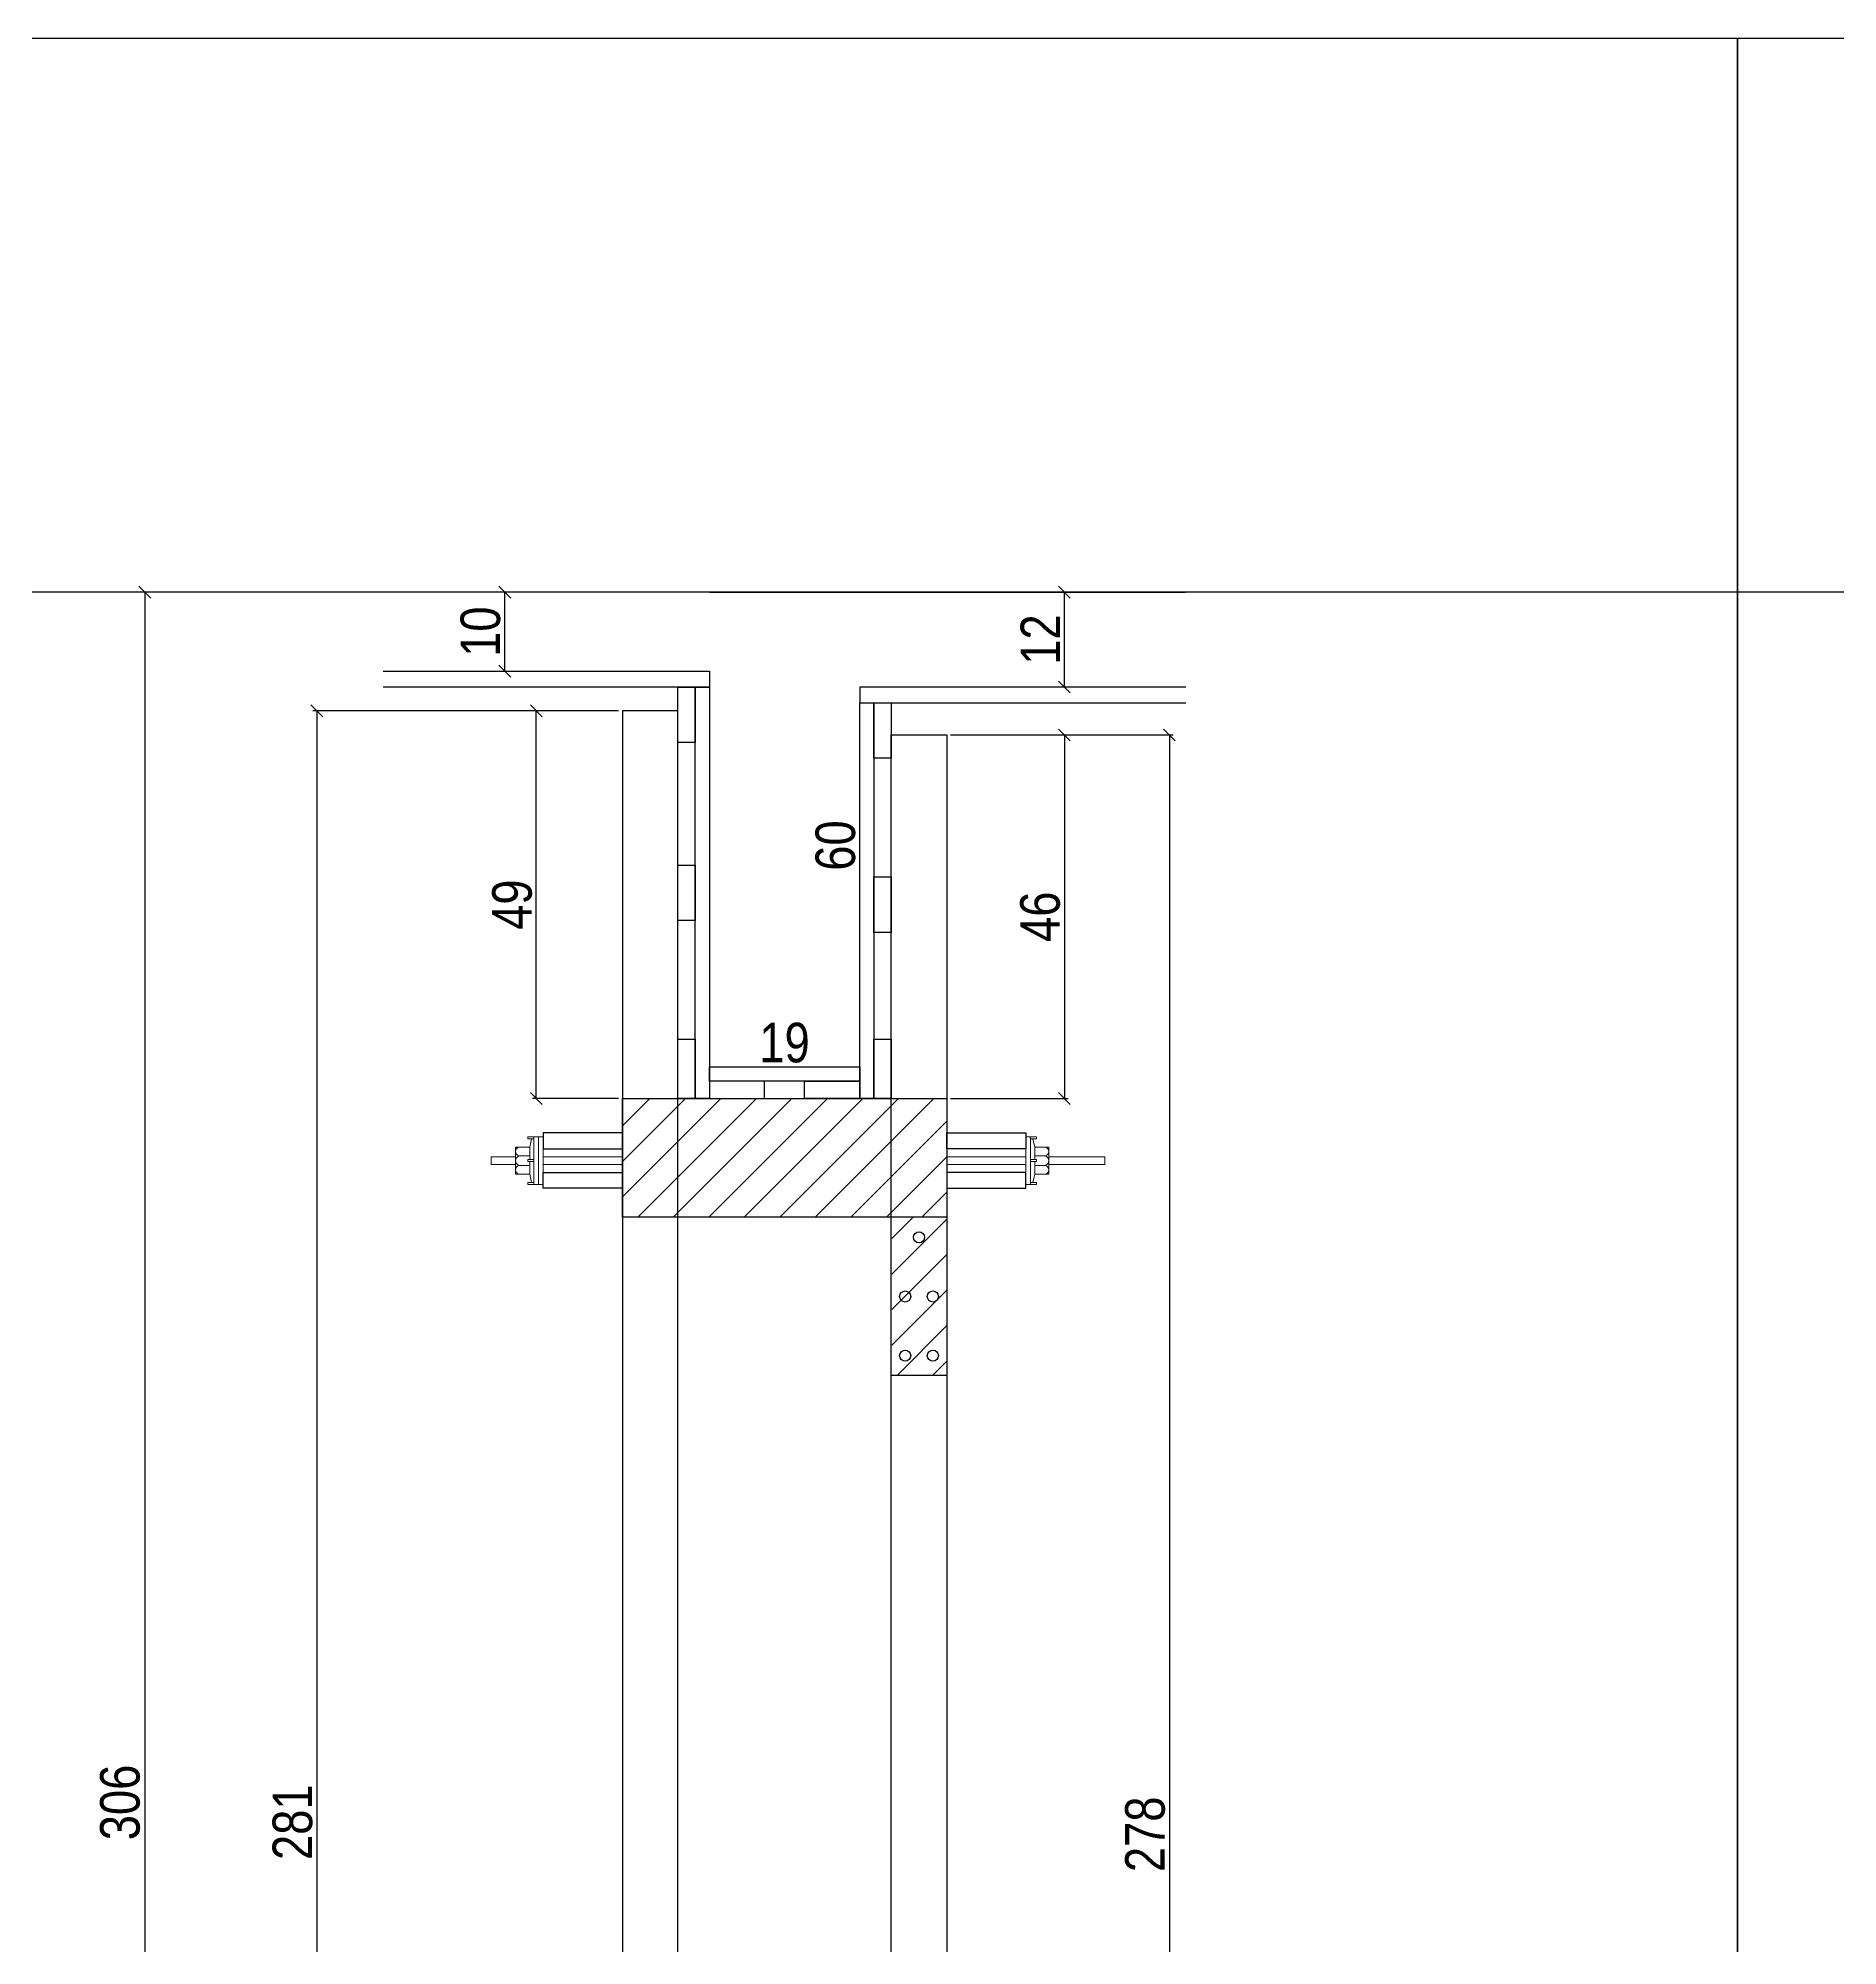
# Model space of a CAD drawing. Extents: x 17311 to 161354, y 153625 to 211469.
# Drawn here: x 19817.6 to 20272.7, y 206817.7 to 207300.1 of the extents above; entities that cross this region are included whole.
import ezdxf

# ---------------------------------------------------------------- set-up
doc = ezdxf.new("R2010")
doc.units = 0
doc.layers.get('0').update_dxf_attribs({"linetype": 'CONTINUOUS'})
doc.layers.get('DEFPOINTS').update_dxf_attribs({"linetype": 'CONTINUOUS'})
for name, color, linetype in [('8', 111, 'CONTINUOUS'), ('COTA', 241, 'CONTINUOUS'), ('detalhes', 4, 'CONTINUOUS'), ('TIRAS REESCORAMENTO', 252, 'CONTINUOUS'), ('VIGAS', 3, 'CONTINUOUS')]:
    doc.layers.add(name, color=color, linetype=linetype)
doc.layers.add('BARRA_ANCORAGEM', color=1, linetype='CONTINUOUS', lineweight=15)
doc.styles.add('COTA TECNICA 2X', font='techl___.ttf', dxfattribs={"height": 10})
doc.dimstyles.new('SECAO', dxfattribs={"dimscale": 0.333333, "dimtxt": 5, "dimasz": 9, "dimexe": 3, "dimexo": 3, "dimgap": 3, "dimtad": 1, "dimdec": 1, "dimlfac": 0.5, "dimzin": 12, "dimdsep": 46, "dimtxsty": 'COTA TECNICA 2X', "dimblk1": 'OBLIQUE', "dimblk2": 'OBLIQUE', "dimsah": 1, "dimcen": 0.9, "dimclrd": 4, "dimclre": 4, "dimclrt": 240, "dimadec": 1, "dimazin": 3, "dimtfac": 1, "dimtdec": 1, "dimtmove": 0, "dimatfit": 3, "dimfxl": 1, "dimtolj": 1, "dimtzin": 12, "dimarcsym": 0})

# ---------------------------------------------------------------- blocks, each defined once
blk = doc.blocks.new('_Oblique')
at = {"color": 0, "linetype": 'ByBlock', "lineweight": -2}
blk.add_line((-0.5, -0.5), (0.5, 0.5), dxfattribs=at)
blk = doc.blocks.new('*D3017')
at = {"layer": 'DEFPOINTS', "color": 0, "transparency": 16777216}
for p in [(19965.36, 207130.02), (19888.07, 206567.92), (19965.36, 206567.92)]:
    blk.add_point(p, dxfattribs=at)
at = {"layer": 'detalhes', "color": 4, "lineweight": -2, "transparency": 16777216}
for p, q in [((19964.36, 207130.02), (19887.07, 207130.02)), ((19888.07, 207130.02), (19888.07, 206567.92)), ((19964.36, 206567.92), (19887.07, 206567.92))]:
    blk.add_line(p, q, dxfattribs=at)
at = {"layer": 'detalhes', "color": 4, "lineweight": -2, "transparency": 16777216, "xscale": 3, "yscale": 3, "zscale": 3}
for p, rotation in [((19888.07, 207130.02), 90), ((19888.07, 206567.92), 270)]:
    blk.add_blockref('_Oblique', p, dxfattribs=dict(at, rotation=rotation))
at = {"layer": 'detalhes', "color": 240, "transparency": 16777216, "insert": (19881.97, 206848.97), "char_height": 10, "attachment_point": 5, "rotation": 90, "style": 'COTA TECNICA 2X'}
blk.add_mtext('\\A1;281', dxfattribs=at)
blk = doc.blocks.new('*D3023')
at = {"layer": 'DEFPOINTS', "color": 0, "transparency": 16777216}
for p in [(19943.59, 207130.02), (19965.36, 207130.02), (19965.36, 207031.97)]:
    blk.add_point(p, dxfattribs=at)
at = {"layer": 'detalhes', "color": 4, "lineweight": -2, "transparency": 16777216}
for p, q in [((19964.36, 207130.02), (19942.59, 207130.02)), ((19943.59, 207031.97), (19943.59, 207130.02)), ((19964.36, 207031.97), (19942.59, 207031.97))]:
    blk.add_line(p, q, dxfattribs=at)
at = {"layer": 'detalhes', "color": 4, "lineweight": -2, "transparency": 16777216, "xscale": 3, "yscale": 3, "zscale": 3}
for p, rotation in [((19943.59, 207130.02), 90), ((19943.59, 207031.97), 270)]:
    blk.add_blockref('_Oblique', p, dxfattribs=dict(at, rotation=rotation))
at = {"layer": 'detalhes', "color": 240, "transparency": 16777216, "insert": (19937.49, 207080.99), "char_height": 10, "attachment_point": 5, "rotation": 90, "style": 'COTA TECNICA 2X'}
blk.add_mtext('\\A1;49', dxfattribs=at)
blk = doc.blocks.new('*D3024')
at = {"layer": 'DEFPOINTS', "color": 0, "transparency": 16777216}
for p in [(20047.36, 207123.89), (20047.36, 207031.97), (20077.11, 207031.97)]:
    blk.add_point(p, dxfattribs=at)
at = {"layer": 'detalhes', "color": 4, "lineweight": -2, "transparency": 16777216}
for p, q in [((20048.36, 207123.89), (20078.11, 207123.89)), ((20077.11, 207123.89), (20077.11, 207031.97)), ((20048.36, 207031.97), (20078.11, 207031.97))]:
    blk.add_line(p, q, dxfattribs=at)
at = {"layer": 'detalhes', "color": 4, "lineweight": -2, "transparency": 16777216, "xscale": 3, "yscale": 3, "zscale": 3}
for p, rotation in [((20077.11, 207123.89), 90), ((20077.11, 207031.97), 270)]:
    blk.add_blockref('_Oblique', p, dxfattribs=dict(at, rotation=rotation))
at = {"layer": 'detalhes', "color": 240, "transparency": 16777216, "insert": (20071.01, 207077.93), "char_height": 10, "attachment_point": 5, "rotation": 90, "style": 'COTA TECNICA 2X'}
blk.add_mtext('\\A1;46', dxfattribs=at)
blk = doc.blocks.new('*D3025')
at = {"layer": 'DEFPOINTS', "color": 0, "transparency": 16777216}
for p in [(19979.36, 207160.02), (19844.57, 206547.92), (19965.36, 206547.92)]:
    blk.add_point(p, dxfattribs=at)
at = {"layer": 'detalhes', "color": 4, "lineweight": -2, "transparency": 16777216}
for p, q in [((19978.36, 207160.02), (19843.57, 207160.02)), ((19844.57, 207160.02), (19844.57, 206547.92)), ((19964.36, 206547.92), (19843.57, 206547.92))]:
    blk.add_line(p, q, dxfattribs=at)
at = {"layer": 'detalhes', "color": 4, "lineweight": -2, "transparency": 16777216, "xscale": 3, "yscale": 3, "zscale": 3}
for p, rotation in [((19844.57, 207160.02), 90), ((19844.57, 206547.92), 270)]:
    blk.add_blockref('_Oblique', p, dxfattribs=dict(at, rotation=rotation))
at = {"layer": 'detalhes', "color": 240, "transparency": 16777216, "insert": (19838.35, 206853.97), "char_height": 10, "attachment_point": 5, "rotation": 90, "style": 'COTA TECNICA 2X'}
blk.add_mtext('\\A1;306', dxfattribs=at)
blk = doc.blocks.new('*D3027')
at = {"layer": 'DEFPOINTS', "color": 0, "transparency": 16777216}
for p in [(20002.4, 207160.02), (20025.36, 207160.02), (20002.4, 207039.97)]:
    blk.add_point(p, dxfattribs=at)
at = {"layer": 'detalhes', "color": 240, "transparency": 16777216, "insert": (20019.26, 207095.94), "char_height": 10, "attachment_point": 5, "rotation": 90, "style": 'COTA TECNICA 2X'}
blk.add_mtext('\\A1;60', dxfattribs=at)
blk = doc.blocks.new('*D3028')
at = {"layer": 'DEFPOINTS', "color": 0, "transparency": 16777216}
for p in [(19987.36, 207039.97), (20025.36, 207039.97), (20025.36, 207039.97)]:
    blk.add_point(p, dxfattribs=at)
at = {"layer": 'detalhes', "color": 240, "transparency": 16777216, "insert": (20006.36, 207046.05), "char_height": 10, "attachment_point": 5, "style": 'COTA TECNICA 2X'}
blk.add_mtext('\\A1;19', dxfattribs=at)
blk = doc.blocks.new('*D3031')
at = {"layer": 'DEFPOINTS', "color": 0, "transparency": 16777216}
for p in [(20077.11, 207160.02), (20077.11, 207160.02), (20077.11, 207136.02)]:
    blk.add_point(p, dxfattribs=at)
at = {"layer": 'detalhes', "color": 4, "lineweight": -2, "transparency": 16777216}
for p, q in [((20077.11, 207136.02), (20077.11, 207160.02)), ((20078.11, 207160.02), (20078.11, 207160.02)), ((20078.11, 207136.02), (20078.11, 207136.02))]:
    blk.add_line(p, q, dxfattribs=at)
at = {"layer": 'detalhes', "color": 4, "lineweight": -2, "transparency": 16777216, "xscale": 3, "yscale": 3, "zscale": 3}
for p, rotation in [((20077.11, 207160.02), 90), ((20077.11, 207136.02), 270)]:
    blk.add_blockref('_Oblique', p, dxfattribs=dict(at, rotation=rotation))
at = {"layer": 'detalhes', "color": 240, "transparency": 16777216, "insert": (20071.05, 207148.02), "char_height": 10, "attachment_point": 5, "rotation": 90, "style": 'COTA TECNICA 2X'}
blk.add_mtext('\\A1;12', dxfattribs=at)
blk = doc.blocks.new('*D3032')
at = {"layer": 'DEFPOINTS', "color": 0, "transparency": 16777216}
for p in [(20048.36, 207123.89), (20048.36, 206567.92), (20103.66, 206567.92)]:
    blk.add_point(p, dxfattribs=at)
at = {"layer": 'detalhes', "color": 4, "lineweight": -2, "transparency": 16777216}
for p, q in [((20049.36, 207123.89), (20104.66, 207123.89)), ((20103.66, 207123.89), (20103.66, 206567.92)), ((20049.36, 206567.92), (20104.66, 206567.92))]:
    blk.add_line(p, q, dxfattribs=at)
at = {"layer": 'detalhes', "color": 4, "lineweight": -2, "transparency": 16777216, "xscale": 3, "yscale": 3, "zscale": 3}
for p, rotation in [((20103.66, 207123.89), 90), ((20103.66, 206567.92), 270)]:
    blk.add_blockref('_Oblique', p, dxfattribs=dict(at, rotation=rotation))
at = {"layer": 'detalhes', "color": 240, "transparency": 16777216, "insert": (20097.56, 206845.91), "char_height": 10, "attachment_point": 5, "rotation": 90, "style": 'COTA TECNICA 2X'}
blk.add_mtext('\\A1;278', dxfattribs=at)
blk = doc.blocks.new('*D3037')
at = {"layer": 'DEFPOINTS', "color": 0, "transparency": 16777216}
for p in [(19935.61, 207160.02), (19935.61, 207160.02), (19935.61, 207140.02)]:
    blk.add_point(p, dxfattribs=at)
at = {"layer": 'detalhes', "color": 4, "lineweight": -2, "transparency": 16777216}
for p, q in [((19934.61, 207160.02), (19934.61, 207160.02)), ((19935.61, 207140.02), (19935.61, 207160.02)), ((19934.61, 207140.02), (19934.61, 207140.02))]:
    blk.add_line(p, q, dxfattribs=at)
at = {"layer": 'detalhes', "color": 4, "lineweight": -2, "transparency": 16777216, "xscale": 3, "yscale": 3, "zscale": 3}
for p, rotation in [((19935.61, 207160.02), 90), ((19935.61, 207140.02), 270)]:
    blk.add_blockref('_Oblique', p, dxfattribs=dict(at, rotation=rotation))
at = {"layer": 'detalhes', "color": 240, "transparency": 16777216, "insert": (19929.5, 207150.02), "char_height": 10, "attachment_point": 5, "rotation": 90, "style": 'COTA TECNICA 2X'}
blk.add_mtext('\\A1;10', dxfattribs=at)
blk = doc.blocks.new('A$C51C4441F')
at = {"layer": 'BARRA_ANCORAGEM'}
for p, q in [((-2.25, 3.4), (-1.79, 5.5)), ((-2.25, 3.4), (-5.81, 3.39)), ((-5.81, 3.39), (-5.81, -3.39)), ((-2.25, 1.2), (-5.02, 1.2)), ((-2.25, 3.4), (-2.25, 3.4)), ((-2.25, 3.4), (-2.25, 0.25)), ((-2.25, -3.4), (-5.81, -3.39)), ((-2.25, -1.2), (-5.02, -1.2)), ((-2.25, -0.25), (-2.25, -3.4)), ((-2.25, -3.4), (-1.79, -5.5))]:
    blk.add_line(p, q, dxfattribs=at)
for points in [[(-2.7, 6), (-1.2, 6), (-1.2, 5.5), (-2.7, 5.5)], [(-1.2, -6), (0, -6), (0, 6), (-1.2, 6)], [(-2.7, 0.25), (-1.2, 0.25), (-1.2, -0.25), (-2.7, -0.25)], [(-2.7, -6), (-1.2, -6), (-1.2, -5.5), (-2.7, -5.5)]]:
    blk.add_lwpolyline(points, close=True, dxfattribs=at)
for centre, radius, start, end in [((-4.66, 2.3), 1.15, 107.7845, 252.2718), ((-4.52, 0), 1.3, 112.648, 247.4083), ((-4.66, -2.3), 1.15, 107.7845, 252.2718)]:
    blk.add_arc(centre, radius, start, end, dxfattribs=at)

msp = doc.modelspace()

# ---------------------------------------------------------------- hatches: boundary and pattern name
at = {"layer": 'COTA'}
h = msp.add_hatch(dxfattribs=at)
h.set_pattern_fill('ANSI31', color=256, scale=2, style=0)
h.set_pattern_definition([(45, (-4649.5905, -6265.1016), (-4.49012806, 4.49012806), [])])
h.paths.add_polyline_path([(20047.36, 207015.26), (20047.36, 207031.97), (19965.36, 207031.97), (19965.36, 207001.97), (20047.36, 207001.97), (20047.36, 207013.26), (20047.36, 207014.26), (20047.36, 207016.26)])
h = msp.add_hatch(dxfattribs=at)
h.set_pattern_fill('ANSI31', color=256, scale=2, style=0)
h.set_pattern_definition([(45, (-3626.367, 8742.5576), (-4.49012806, 4.49012806), [])])
h.paths.add_polyline_path([(20033.48, 206961.94), (20047.48, 206961.94), (20047.48, 207001.88), (20033.48, 207001.88)])

# ---------------------------------------------------------------- linework, layer by layer
msp.add_line((20047.36, 206961.94), (20033.36, 206961.94))
at = {"linetype": 'Continuous'}
for points in [[(19965.36, 206567.92), (19979.36, 206567.92), (19979.36, 207130.02), (19965.36, 207130.02)], [(20047.36, 206567.92), (20033.36, 206567.92), (20033.36, 207123.89), (20047.36, 207123.89)], [(20047.36, 207001.97), (19965.36, 207001.97), (19965.36, 207031.97), (20047.36, 207031.97)]]:
    msp.add_lwpolyline(points, close=True, dxfattribs=at)
for centre in [(20040.36, 206996.88), (20036.86, 206981.91), (20043.86, 206981.91), (20036.86, 206966.94), (20043.86, 206966.94)]:
    msp.add_circle(centre, 1.4)
at = {"layer": '8', "color": 5, "linetype": 'Continuous'}
msp.add_lwpolyline([(20247.34, 206335.31), (19650.53, 206335.31), (19650.53, 207300.1), (20247.34, 207300.1)], close=True, dxfattribs=at)
at = {"layer": 'BARRA_ANCORAGEM'}
for points in [[(19944.16, 207022.26), (19945.36, 207022.26), (19945.36, 207010.26), (19944.16, 207010.26)], [(20068.56, 207022.26), (20067.36, 207022.26), (20067.36, 207010.26), (20068.56, 207010.26)], [(19932.16, 207015.26), (19938.35, 207015.26), (19938.35, 207017.26), (19932.16, 207017.26)], [(19945.36, 207015.26), (19965.36, 207015.26), (19965.36, 207017.26), (19945.36, 207017.26)], [(20067.36, 207015.26), (20047.36, 207015.26), (20047.36, 207017.26), (20067.36, 207017.26)], [(20073.17, 207015.26), (20087.36, 207015.26), (20087.36, 207017.26), (20073.17, 207017.26)]]:
    msp.add_lwpolyline(points, close=True, dxfattribs=at)
at = {"layer": 'TIRAS REESCORAMENTO', "linetype": 'ByBlock'}
for p, q in [((22634.59, 207160.02), (17860.1, 207160.02)), ((19987.36, 207160.02), (20107.71, 207160.02)), ((20025.36, 207132.02), (20107.84, 207132.02))]:
    msp.add_line(p, q, dxfattribs=at)
for points in [[(19904.88, 207140.02), (19987.36, 207140.02), (19987.36, 207136.02), (19904.88, 207136.02)], [(19987.36, 207031.97), (19983.76, 207031.97), (19983.76, 207136.02), (19987.36, 207136.02), (19987.36, 207031.97)], [(20107.84, 207136.02), (20025.36, 207136.02), (20025.36, 207132.02), (20107.84, 207132.02)], [(20028.96, 207031.97), (20025.36, 207031.97), (20025.36, 207132.02), (20028.96, 207132.02), (20028.96, 207031.97)]]:
    msp.add_lwpolyline(points, dxfattribs=at)
for points in [[(19979.36, 207136.02), (19983.76, 207136.02), (19983.76, 207122.02), (19979.36, 207122.02)], [(20028.96, 207132.02), (20033.36, 207132.02), (20033.36, 207118.02), (20028.96, 207118.02)], [(19979.36, 207090.99), (19983.76, 207090.99), (19983.76, 207076.99), (19979.36, 207076.99)], [(20028.96, 207087.99), (20033.36, 207087.99), (20033.36, 207073.99), (20028.96, 207073.99)], [(19979.36, 207046.97), (19983.76, 207046.97), (19983.76, 207031.97), (19979.36, 207031.97)], [(20028.96, 207046.97), (20033.36, 207046.97), (20033.36, 207031.97), (20028.96, 207031.97)], [(20025.36, 207036.37), (19987.36, 207036.37), (19987.36, 207039.97), (20025.36, 207039.97)], [(20001.33, 207031.97), (20001.33, 207036.37), (19987.36, 207036.37), (19987.36, 207031.97)], [(20011.4, 207031.97), (20011.4, 207036.37), (20025.36, 207036.37), (20025.36, 207031.97)], [(19945.36, 207019.26), (19965.36, 207019.26), (19965.36, 207023.26), (19945.36, 207023.26)], [(20067.36, 207019.26), (20047.36, 207019.26), (20047.36, 207023.26), (20067.36, 207023.26)], [(19945.36, 207013.26), (19965.36, 207013.26), (19965.36, 207009.26), (19945.36, 207009.26)], [(20067.36, 207013.26), (20047.36, 207013.26), (20047.36, 207009.26), (20067.36, 207009.26)]]:
    msp.add_lwpolyline(points, close=True, dxfattribs=at)
at = {"layer": 'VIGAS', "color": 5}
msp.add_lwpolyline([(20844.16, 206335.31), (20247.34, 206335.31), (20247.34, 207300.1), (20844.16, 207300.1)], close=True, dxfattribs=at)

# ---------------------------------------------------------------- block references
at = {"layer": 'BARRA_ANCORAGEM', "xscale": -1, "rotation": 180}
msp.add_blockref('A$C51C4441F', (19944.16, 207016.26), dxfattribs=at)
at = {"layer": 'BARRA_ANCORAGEM', "xscale": -1}
msp.add_blockref('A$C51C4441F', (20067.36, 207016.26), dxfattribs=at)

# ---------------------------------------------------------------- dimensions: what is measured, and where the dimension line sits
at = {"layer": 'detalhes', "color": 3}
for base, p1, p2, picture, middle in [((19844.5658, 206547.9232), (19979.3602, 207160.0163), (19965.3602, 206547.9232), '*D3025', (19838.3465, 206853.9698)), ((19935.61, 207160.02), (19935.61, 207140.02), (19935.61, 207160.02), '*D3037', (19929.5, 207150.02)), ((20077.11, 207160.02), (20077.11, 207136.02), (20077.11, 207160.02), '*D3031', (20071.05, 207148.02)), ((19888.0692, 206567.9232), (19965.3602, 207130.0163), (19965.3602, 206567.9232), '*D3017', (19881.9742, 206848.9698)), ((19943.59, 207130.02), (19965.36, 207031.97), (19965.36, 207130.02), '*D3023', (19937.49, 207080.99)), ((20077.11, 207031.97), (20047.36, 207123.89), (20047.36, 207031.97), '*D3024', (20071.01, 207077.93)), ((20103.66, 206567.92), (20048.36, 207123.89), (20048.36, 206567.92), '*D3032', (20097.56, 206845.91))]:
    dim = msp.add_linear_dim(base=base, p1=p1, p2=p2, angle=90, dimstyle='SECAO', dxfattribs=at)
    dim.commit()
    dim.dimension.update_dxf_attribs({"geometry": picture, "text_midpoint": middle})
dim = msp.add_linear_dim(base=(20025.36, 207160.02), p1=(20002.4, 207039.97), p2=(20002.4, 207160.02), angle=90, dimstyle='SECAO', override={"dimse1": 1, "dimse2": 1, "dimsd1": 1, "dimsd2": 1}, dxfattribs=at)
dim.commit()
dim.dimension.update_dxf_attribs({"geometry": '*D3027', "text_midpoint": (20025.36, 207095.94), "dimtype": 160})
dim = msp.add_linear_dim(base=(20025.36, 207039.97), p1=(19987.36, 207039.97), p2=(20025.36, 207039.97), dimstyle='SECAO', override={"dimse1": 1, "dimse2": 1, "dimsd1": 1, "dimsd2": 1}, dxfattribs=at)
dim.commit()
dim.dimension.update_dxf_attribs({"geometry": '*D3028', "text_midpoint": (20006.36, 207039.97), "dimtype": 160})

doc.saveas('drawing.dxf')
